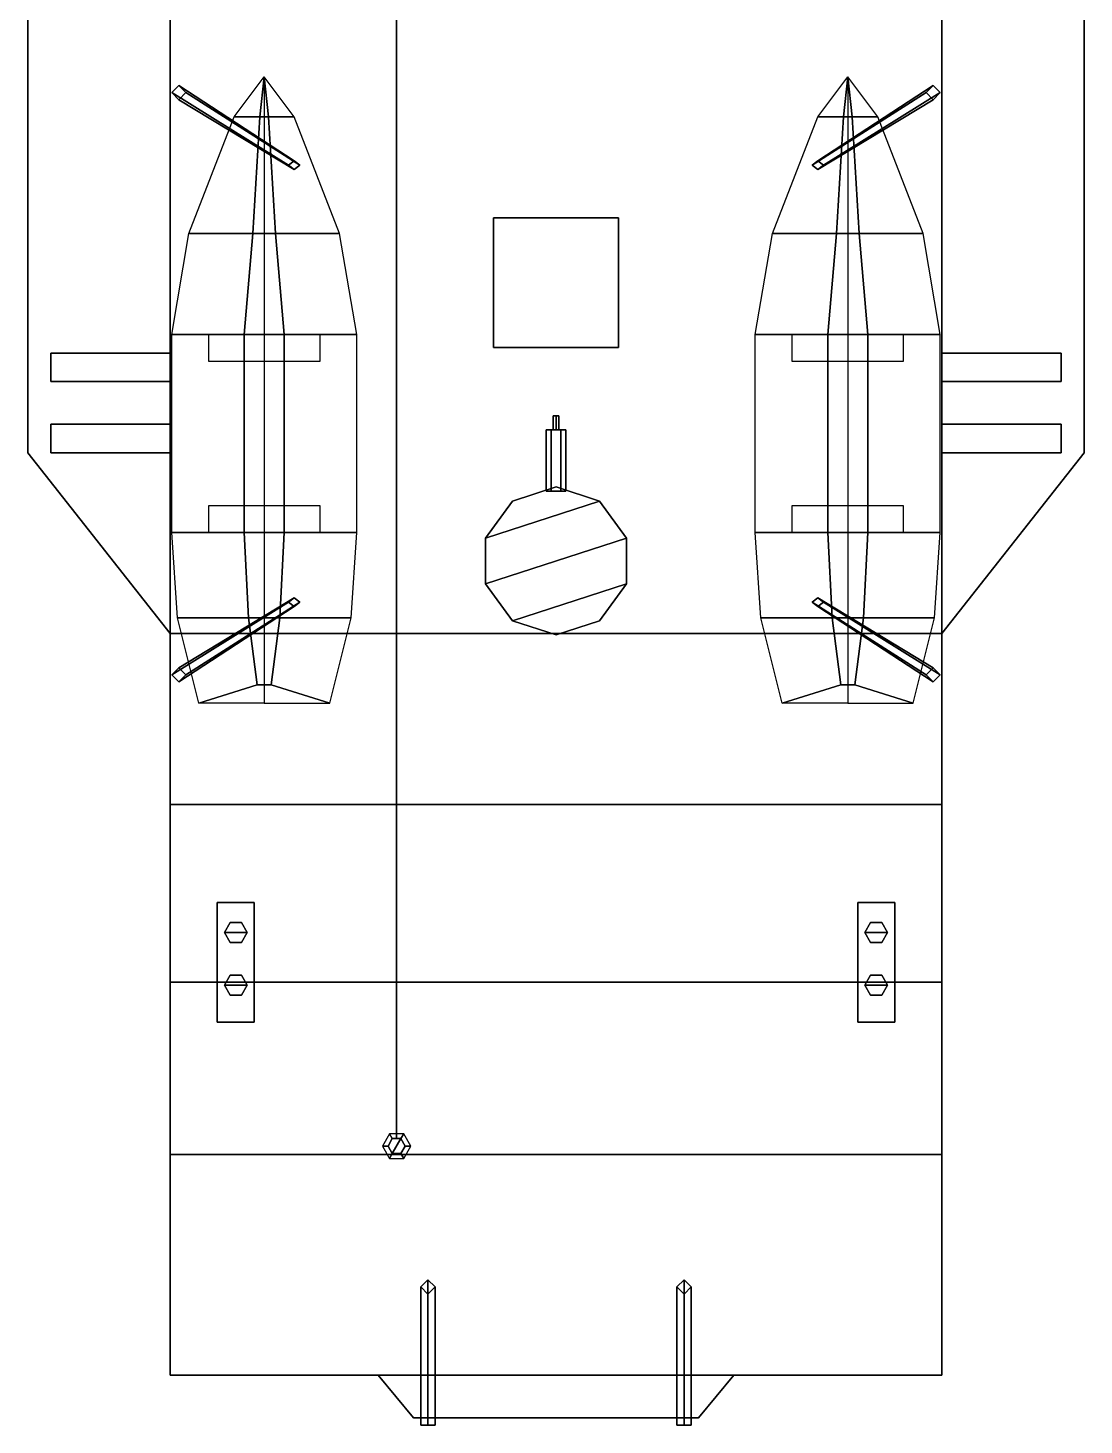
# Model space of a CAD drawing. Header units: millimetres. Extents: x -3.7 to 3.7, y -18 to 52.2.
# Drawn here: x -3.71 to 3.71, y -17.96 to -8.15 of the extents above; entities that cross this region are included whole.
import ezdxf

# ---------------------------------------------------------------- set-up
doc = ezdxf.new("R2010")
doc.units = ezdxf.units.MM
for name, color, linetype in [('boat', 6, 'Continuous'), ('gun', 1, 'Continuous'), ('turret', 2, 'Continuous')]:
    doc.layers.add(name, color=color, linetype=linetype)

msp = doc.modelspace()

# ---------------------------------------------------------------- linework, layer by layer
for points in [[(-2.71, -12.4, 0.1), (-2.71, 8.91, 0.1), (-3.71, 7.65, 0.1), (-3.71, -11.13, 0.1)], [(-3.71, -11.13, -0.5), (-3.71, 7.65, -0.5), (-2.71, 8.91, -0.5), (-2.71, -12.4, -0.5)], [(-2.71, -12.4, 1.46), (-2.71, 8.91, 1.46), (-2.71, 8.91, 0.1), (-2.71, -12.4, 0.1)], [(-2.71, 8.91, -0.87), (2.71, 8.91, -0.87), (2.71, -12.4, -0.87), (-2.71, -12.4, -0.87)], [(2.71, -17.61, 1.46), (2.71, 8.91, 1.46), (-2.71, 8.91, 1.46), (-2.71, -17.61, 1.46)], [(-2.71, -12.4, -0.5), (-2.71, 8.91, -0.5), (-2.71, 8.91, -0.87), (-2.71, -12.4, -0.87)], [(2.71, -12.4, 0.1), (2.71, 8.91, 0.1), (2.71, 8.91, 1.46), (2.71, -12.4, 1.46)], [(2.71, 8.91, 0.1), (2.71, -12.4, 0.1), (3.71, -11.13, 0.1), (3.71, 7.65, 0.1)], [(3.71, 7.65, -0.5), (3.71, -11.13, -0.5), (2.71, -12.4, -0.5), (2.71, 8.91, -0.5)], [(2.71, -12.4, -0.87), (2.71, 8.91, -0.87), (2.71, 8.91, -0.5), (2.71, -12.4, -0.5)], [(-3.71, 7.65, 0.1), (-3.71, 7.65, -0.5), (-3.71, -11.13, -0.5), (-3.71, -11.13, 0.1)], [(3.71, -11.13, 0.1), (3.71, -11.13, -0.5), (3.71, 7.65, -0.5), (3.71, 7.65, 0.1)], [(-1.12, -14.0653, 7.2638), (-1.12, 2.64, 9.82), (-1.12, 2.64, 9.87), (-1.12, -14.07, 7.31)], [(-1.12, -14.07, 7.31), (-1.12, 2.64, 9.87), (-1.12, 2.64, 9.82), (-1.12, -14.0653, 7.2638)], [(-1.12, -14.01, 6.76), (-1.12, 2.64, 9.56), (-1.12, 2.64, 9.52), (-1.12, -14.01, 6.72)], [(-1.12, -14.01, 6.72), (-1.12, 2.64, 9.52), (-1.12, 2.64, 9.56), (-1.12, -14.01, 6.76)], [(-1.12, -13.2327, 7.3912), (-1.12, 2.27, 2.26), (-1.12, 2.27, 2.23), (-1.12, -13.4112, 7.3639)], [(-1.12, -13.4112, 7.3639), (-1.12, 2.27, 2.23), (-1.12, 2.27, 2.26), (-1.12, -13.2327, 7.3912)], [(-1.12, -13.3027, 6.839), (-1.12, 2.27, 2.23), (-1.12, 1.2597, 2.5608), (-1.12, -13.1804, 6.8595)], [(-1.12, -13.1804, 6.8595), (-1.12, 1.2597, 2.5608), (-1.12, 2.27, 2.23), (-1.12, -13.3027, 6.839)], [(-2.65, -8.55, 1.46), (-2.7, -8.6, 1.46), (-2.7, -8.6, 3.1488), (-2.65, -8.55, 3.19)], [(-1.88, -9.11, 3.82), (-1.84, -9.08, 3.88), (-2.65, -8.55, 3.19), (-2.7, -8.6, 3.1488)], [(-2.7, -8.6, 1.46), (-2.65, -8.65, 1.46), (-2.65, -8.65, 3.1076), (-2.7, -8.6, 3.1488)], [(-1.84, -9.14, 3.75), (-1.88, -9.11, 3.82), (-2.7, -8.6, 3.1488), (-2.65, -8.65, 3.1076)], [(-2.6, -8.6, 1.46), (-2.65, -8.55, 1.46), (-2.65, -8.55, 3.19), (-2.6, -8.6, 3.1488)], [(-1.84, -9.08, 3.88), (-1.8, -9.11, 3.82), (-2.6, -8.6, 3.1488), (-2.65, -8.55, 3.19)], [(-2.65, -8.65, 1.46), (-2.6, -8.6, 1.46), (-2.6, -8.6, 3.1488), (-2.65, -8.65, 3.1076)], [(-1.8, -9.11, 3.82), (-1.84, -9.14, 3.75), (-2.65, -8.65, 3.1076), (-2.6, -8.6, 3.1488)], [(1.8, -9.11, 3.82), (1.84, -9.08, 3.88), (2.65, -8.55, 3.19), (2.6, -8.6, 3.1488)], [(1.84, -9.14, 3.75), (1.8, -9.11, 3.82), (2.6, -8.6, 3.1488), (2.65, -8.65, 3.1076)], [(1.84, -9.08, 3.88), (1.88, -9.11, 3.82), (2.7, -8.6, 3.1488), (2.65, -8.55, 3.19)], [(1.88, -9.11, 3.82), (1.84, -9.14, 3.75), (2.65, -8.65, 3.1076), (2.7, -8.6, 3.1488)], [(2.65, -8.55, 1.46), (2.6, -8.6, 1.46), (2.6, -8.6, 3.1488), (2.65, -8.55, 3.19)], [(2.6, -8.6, 1.46), (2.65, -8.65, 1.46), (2.65, -8.65, 3.1076), (2.6, -8.6, 3.1488)], [(2.7, -8.6, 1.46), (2.65, -8.55, 1.46), (2.65, -8.55, 3.19), (2.7, -8.6, 3.1488)], [(2.65, -8.65, 1.46), (2.7, -8.6, 1.46), (2.7, -8.6, 3.1488), (2.65, -8.65, 3.1076)], [(-1.84, -9.14, 3.75), (-1.8, -9.11, 3.82), (-1.84, -9.08, 3.88), (-1.88, -9.11, 3.82)], [(1.84, -9.14, 3.75), (1.88, -9.11, 3.82), (1.84, -9.08, 3.88), (1.8, -9.11, 3.82)], [(-0.44, -9.48, 1.57), (-0.44, -9.48, 1.46), (-0.44, -10.39, 1.46), (-0.44, -10.39, 1.57)], [(0.44, -9.48, 1.57), (0.44, -9.48, 1.46), (-0.44, -9.48, 1.46), (-0.44, -9.48, 1.57)], [(0.44, -10.39, 1.57), (0.44, -9.48, 1.57), (-0.44, -9.48, 1.57), (-0.44, -10.39, 1.57)], [(0.44, -10.39, 1.46), (0.44, -9.48, 1.46), (0.44, -9.48, 1.57), (0.44, -10.39, 1.57)], [(-0.44, -10.39, 1.57), (-0.44, -10.39, 1.46), (0.44, -10.39, 1.46), (0.44, -10.39, 1.57)], [(-2.71, -10.63, 0.75), (-2.71, -10.43, 0.75), (-3.55, -10.43, 0.1), (-3.55, -10.63, 0.1)], [(-3.55, -10.63, 0.1), (-3.55, -10.43, 0.1), (-2.71, -10.43, 0.75), (-2.71, -10.63, 0.75)], [(3.55, -10.63, 0.1), (3.55, -10.43, 0.1), (2.71, -10.43, 0.75), (2.71, -10.63, 0.75)], [(2.71, -10.63, 0.75), (2.71, -10.43, 0.75), (3.55, -10.43, 0.1), (3.55, -10.63, 0.1)], [(-2.71, -11.13, 0.75), (-2.71, -10.93, 0.75), (-3.55, -10.93, 0.1), (-3.55, -11.13, 0.1)], [(-3.55, -11.13, 0.1), (-3.55, -10.93, 0.1), (-2.71, -10.93, 0.75), (-2.71, -11.13, 0.75)], [(3.55, -11.13, 0.1), (3.55, -10.93, 0.1), (2.71, -10.93, 0.75), (2.71, -11.13, 0.75)], [(2.71, -11.13, 0.75), (2.71, -10.93, 0.75), (3.55, -10.93, 0.1), (3.55, -11.13, 0.1)], [(-3.71, -11.13, 0.1), (-3.71, -11.13, -0.5), (-2.71, -12.4, -0.5), (-2.71, -12.4, 0.1)], [(2.71, -12.4, 0.1), (2.71, -12.4, -0.5), (3.71, -11.13, -0.5), (3.71, -11.13, 0.1)], [(-1.88, -12.18, 3.82), (-1.84, -12.15, 3.75), (-2.65, -12.64, 3.1076), (-2.7, -12.69, 3.1488)], [(-1.84, -12.15, 3.75), (-1.8, -12.18, 3.82), (-2.6, -12.69, 3.1488), (-2.65, -12.64, 3.1076)], [(-1.84, -12.15, 3.75), (-1.88, -12.18, 3.82), (-1.84, -12.21, 3.88), (-1.8, -12.18, 3.82)], [(1.8, -12.18, 3.82), (1.84, -12.15, 3.75), (2.65, -12.64, 3.1076), (2.6, -12.69, 3.1488)], [(1.84, -12.15, 3.75), (1.8, -12.18, 3.82), (1.84, -12.21, 3.88), (1.88, -12.18, 3.82)], [(1.84, -12.15, 3.75), (1.88, -12.18, 3.82), (2.7, -12.69, 3.1488), (2.65, -12.64, 3.1076)], [(-1.84, -12.21, 3.88), (-1.88, -12.18, 3.82), (-2.7, -12.69, 3.1488), (-2.65, -12.74, 3.19)], [(-1.8, -12.18, 3.82), (-1.84, -12.21, 3.88), (-2.65, -12.74, 3.19), (-2.6, -12.69, 3.1488)], [(1.84, -12.21, 3.88), (1.8, -12.18, 3.82), (2.6, -12.69, 3.1488), (2.65, -12.74, 3.19)], [(1.88, -12.18, 3.82), (1.84, -12.21, 3.88), (2.65, -12.74, 3.19), (2.7, -12.69, 3.1488)], [(-2.71, -13.6, -0.72), (-2.71, -12.4, -0.87), (2.71, -12.4, -0.87), (2.71, -13.6, -0.72)], [(-2.71, -13.6, 1.46), (-2.71, -12.4, 1.46), (-2.71, -12.4, -0.87), (-2.71, -13.6, -0.72)], [(2.71, -13.6, -0.72), (2.71, -12.4, -0.87), (2.71, -12.4, 1.46), (2.71, -13.6, 1.46)], [(-2.65, -12.64, 1.46), (-2.7, -12.69, 1.46), (-2.7, -12.69, 3.1488), (-2.65, -12.64, 3.1076)], [(-2.6, -12.69, 1.46), (-2.65, -12.64, 1.46), (-2.65, -12.64, 3.1076), (-2.6, -12.69, 3.1488)], [(-2.7, -12.69, 1.46), (-2.65, -12.74, 1.46), (-2.65, -12.74, 3.19), (-2.7, -12.69, 3.1488)], [(-2.65, -12.74, 1.46), (-2.6, -12.69, 1.46), (-2.6, -12.69, 3.1488), (-2.65, -12.74, 3.19)], [(-2.71, -14.85, -0.63), (-2.71, -13.6, -0.72), (2.71, -13.6, -0.72), (2.71, -14.85, -0.63)], [(-2.71, -14.85, 1.46), (-2.71, -13.6, 1.46), (-2.71, -13.6, -0.72), (-2.71, -14.85, -0.63)], [(2.71, -14.85, -0.63), (2.71, -13.6, -0.72), (2.71, -13.6, 1.46), (2.71, -14.85, 1.46)], [(-1.12, -14.8854, 6.8438), (-1.12, -14.01, 6.76), (-1.12, -14.01, 6.72), (-1.12, -14.95, 6.81)], [(-1.12, -14.95, 6.81), (-1.12, -14.01, 6.72), (-1.12, -14.01, 6.76), (-1.12, -14.8854, 6.8438)], [(-1.12, -14.07, 7.31), (-1.12, -14.01, 6.76), (-1.12, -14.0511, 6.7639), (-1.12, -14.09, 7.26)], [(-1.12, -14.09, 7.26), (-1.12, -14.0511, 6.7639), (-1.12, -14.01, 6.76), (-1.12, -14.07, 7.31)], [(-1.12, -14.95, 6.85), (-1.12, -14.07, 7.31), (-1.12, -14.09, 7.26), (-1.12, -14.95, 6.81)], [(-1.12, -14.95, 6.81), (-1.12, -14.09, 7.26), (-1.12, -14.07, 7.31), (-1.12, -14.95, 6.85)], [(-2.38, -14.29, 1.6), (-2.38, -14.29, 1.46), (-2.38, -15.13, 1.46), (-2.38, -15.13, 1.6)], [(-2.12, -14.29, 1.6), (-2.12, -14.29, 1.46), (-2.38, -14.29, 1.46), (-2.38, -14.29, 1.6)], [(-2.12, -15.13, 1.6), (-2.12, -14.29, 1.6), (-2.38, -14.29, 1.6), (-2.38, -15.13, 1.6)], [(-2.12, -15.13, 1.46), (-2.12, -14.29, 1.46), (-2.12, -14.29, 1.6), (-2.12, -15.13, 1.6)], [(2.12, -14.29, 1.6), (2.12, -14.29, 1.46), (2.12, -15.13, 1.46), (2.12, -15.13, 1.6)], [(2.38, -15.13, 1.6), (2.38, -14.29, 1.6), (2.12, -14.29, 1.6), (2.12, -15.13, 1.6)], [(2.38, -14.29, 1.6), (2.38, -14.29, 1.46), (2.12, -14.29, 1.46), (2.12, -14.29, 1.6)], [(2.38, -15.13, 1.46), (2.38, -14.29, 1.46), (2.38, -14.29, 1.6), (2.38, -15.13, 1.6)], [(-2.33, -14.5, 1.79), (-2.17, -14.5, 1.79), (-2.21, -14.4307, 1.79), (-2.29, -14.4307, 1.79)], [(-2.29, -14.4307, 1.6), (-2.33, -14.5, 1.6), (-2.33, -14.5, 1.79), (-2.29, -14.4307, 1.79)], [(-2.29, -14.5693, 1.79), (-2.21, -14.5693, 1.79), (-2.17, -14.5, 1.79), (-2.33, -14.5, 1.79)], [(-2.33, -14.5, 1.6), (-2.29, -14.5693, 1.6), (-2.29, -14.5693, 1.79), (-2.33, -14.5, 1.79)], [(-2.21, -14.4307, 1.6), (-2.29, -14.4307, 1.6), (-2.29, -14.4307, 1.79), (-2.21, -14.4307, 1.79)], [(-2.17, -14.5, 1.6), (-2.21, -14.4307, 1.6), (-2.21, -14.4307, 1.79), (-2.17, -14.5, 1.79)], [(-2.21, -14.5693, 1.6), (-2.17, -14.5, 1.6), (-2.17, -14.5, 1.79), (-2.21, -14.5693, 1.79)], [(2.21, -14.4307, 1.6), (2.17, -14.5, 1.6), (2.17, -14.5, 1.79), (2.21, -14.4307, 1.79)], [(2.17, -14.5, 1.79), (2.33, -14.5, 1.79), (2.29, -14.4307, 1.79), (2.21, -14.4307, 1.79)], [(2.17, -14.5, 1.6), (2.21, -14.5693, 1.6), (2.21, -14.5693, 1.79), (2.17, -14.5, 1.79)], [(2.21, -14.5693, 1.79), (2.29, -14.5693, 1.79), (2.33, -14.5, 1.79), (2.17, -14.5, 1.79)], [(2.29, -14.4307, 1.6), (2.21, -14.4307, 1.6), (2.21, -14.4307, 1.79), (2.29, -14.4307, 1.79)], [(2.33, -14.5, 1.6), (2.29, -14.4307, 1.6), (2.29, -14.4307, 1.79), (2.33, -14.5, 1.79)], [(2.29, -14.5693, 1.6), (2.33, -14.5, 1.6), (2.33, -14.5, 1.79), (2.29, -14.5693, 1.79)], [(-2.29, -14.5693, 1.6), (-2.21, -14.5693, 1.6), (-2.21, -14.5693, 1.79), (-2.29, -14.5693, 1.79)], [(2.21, -14.5693, 1.6), (2.29, -14.5693, 1.6), (2.29, -14.5693, 1.79), (2.21, -14.5693, 1.79)], [(-2.29, -14.8007, 1.6), (-2.33, -14.87, 1.6), (-2.33, -14.87, 1.79), (-2.29, -14.8007, 1.79)], [(-2.33, -14.87, 1.79), (-2.17, -14.87, 1.79), (-2.21, -14.8007, 1.79), (-2.29, -14.8007, 1.79)], [(-2.21, -14.8007, 1.6), (-2.29, -14.8007, 1.6), (-2.29, -14.8007, 1.79), (-2.21, -14.8007, 1.79)], [(-2.17, -14.87, 1.6), (-2.21, -14.8007, 1.6), (-2.21, -14.8007, 1.79), (-2.17, -14.87, 1.79)], [(2.17, -14.87, 1.79), (2.33, -14.87, 1.79), (2.29, -14.8007, 1.79), (2.21, -14.8007, 1.79)], [(2.21, -14.8007, 1.6), (2.17, -14.87, 1.6), (2.17, -14.87, 1.79), (2.21, -14.8007, 1.79)], [(2.29, -14.8007, 1.6), (2.21, -14.8007, 1.6), (2.21, -14.8007, 1.79), (2.29, -14.8007, 1.79)], [(2.33, -14.87, 1.6), (2.29, -14.8007, 1.6), (2.29, -14.8007, 1.79), (2.33, -14.87, 1.79)], [(-2.71, -16.06, -0.4), (-2.71, -14.85, -0.63), (2.71, -14.85, -0.63), (2.71, -16.06, -0.4)], [(-2.71, -16.06, 1.46), (-2.71, -14.85, 1.46), (-2.71, -14.85, -0.63), (-2.71, -16.06, -0.4)], [(-2.33, -14.87, 1.6), (-2.29, -14.9393, 1.6), (-2.29, -14.9393, 1.79), (-2.33, -14.87, 1.79)], [(-2.29, -14.9393, 1.79), (-2.21, -14.9393, 1.79), (-2.17, -14.87, 1.79), (-2.33, -14.87, 1.79)], [(-2.21, -14.9393, 1.6), (-2.17, -14.87, 1.6), (-2.17, -14.87, 1.79), (-2.21, -14.9393, 1.79)], [(2.21, -14.9393, 1.79), (2.29, -14.9393, 1.79), (2.33, -14.87, 1.79), (2.17, -14.87, 1.79)], [(2.17, -14.87, 1.6), (2.21, -14.9393, 1.6), (2.21, -14.9393, 1.79), (2.17, -14.87, 1.79)], [(2.29, -14.9393, 1.6), (2.33, -14.87, 1.6), (2.33, -14.87, 1.79), (2.29, -14.9393, 1.79)], [(2.71, -16.06, -0.4), (2.71, -14.85, -0.63), (2.71, -14.85, 1.46), (2.71, -16.06, 1.46)], [(-2.29, -14.9393, 1.6), (-2.21, -14.9393, 1.6), (-2.21, -14.9393, 1.79), (-2.29, -14.9393, 1.79)], [(-1.12, -15.95, 6.67), (-1.12, -14.95, 6.81), (-1.12, -14.95, 6.85), (-1.12, -15.95, 6.7)], [(-1.12, -15.95, 6.7), (-1.12, -14.95, 6.85), (-1.12, -14.95, 6.81), (-1.12, -15.95, 6.67)], [(2.21, -14.9393, 1.6), (2.29, -14.9393, 1.6), (2.29, -14.9393, 1.79), (2.21, -14.9393, 1.79)], [(-2.38, -15.13, 1.6), (-2.38, -15.13, 1.46), (-2.12, -15.13, 1.46), (-2.12, -15.13, 1.6)], [(2.12, -15.13, 1.6), (2.12, -15.13, 1.46), (2.38, -15.13, 1.46), (2.38, -15.13, 1.6)], [(-1.17, -15.9134, 1.46), (-1.22, -16, 1.46), (-1.18, -16, 6.79), (-1.15, -15.948, 6.79)], [(-1.15, -16.052, 6.79), (-1.09, -15.948, 6.79), (-1.15, -15.948, 6.79), (-1.18, -16, 6.79)], [(-1.07, -15.9134, 1.46), (-1.17, -15.9134, 1.46), (-1.15, -15.948, 6.79), (-1.09, -15.948, 6.79)], [(-1.09, -16.052, 6.79), (-1.06, -16, 6.79), (-1.09, -15.948, 6.79), (-1.15, -16.052, 6.79)], [(-1.02, -16, 1.46), (-1.07, -15.9134, 1.46), (-1.09, -15.948, 6.79), (-1.06, -16, 6.79)], [(-2.71, -17.61, 0.02), (-2.71, -16.06, -0.4), (2.71, -16.06, -0.4), (2.71, -17.61, 0.02)], [(-2.71, -17.61, 1.46), (-2.71, -16.06, 1.46), (-2.71, -16.06, -0.4), (-2.71, -17.61, 0.02)], [(-1.22, -16, 1.46), (-1.17, -16.0866, 1.46), (-1.15, -16.052, 6.79), (-1.18, -16, 6.79)], [(-1.17, -16.0866, 1.46), (-1.07, -16.0866, 1.46), (-1.09, -16.052, 6.79), (-1.15, -16.052, 6.79)], [(-1.07, -16.0866, 1.46), (-1.02, -16, 1.46), (-1.06, -16, 6.79), (-1.09, -16.052, 6.79)], [(2.71, -17.61, 0.02), (2.71, -16.06, -0.4), (2.71, -16.06, 1.46), (2.71, -17.61, 1.46)], [(-0.9, -16.94, 1.46), (-0.95, -16.99, 1.46), (-0.95, -16.99, 3.1488), (-0.9, -16.94, 3.19)], [(-0.95, -17.96, 3.32), (-0.9, -17.96, 3.36), (-0.9, -16.94, 3.19), (-0.95, -16.99, 3.1488)], [(-0.85, -16.99, 1.46), (-0.9, -16.94, 1.46), (-0.9, -16.94, 3.19), (-0.85, -16.99, 3.1488)], [(-0.9, -17.96, 3.36), (-0.85, -17.96, 3.32), (-0.85, -16.99, 3.1488), (-0.9, -16.94, 3.19)], [(0.9, -16.94, 1.46), (0.85, -16.99, 1.46), (0.85, -16.99, 3.1488), (0.9, -16.94, 3.19)], [(0.85, -17.96, 3.32), (0.9, -17.96, 3.36), (0.9, -16.94, 3.19), (0.85, -16.99, 3.1488)], [(0.95, -16.99, 1.46), (0.9, -16.94, 1.46), (0.9, -16.94, 3.19), (0.95, -16.99, 3.1488)], [(0.9, -17.96, 3.36), (0.95, -17.96, 3.32), (0.95, -16.99, 3.1488), (0.9, -16.94, 3.19)], [(-0.95, -16.99, 1.46), (-0.9, -17.04, 1.46), (-0.9, -17.04, 3.1076), (-0.95, -16.99, 3.1488)], [(-0.9, -17.96, 3.27), (-0.95, -17.96, 3.32), (-0.95, -16.99, 3.1488), (-0.9, -17.04, 3.1076)], [(-0.9, -17.04, 1.46), (-0.85, -16.99, 1.46), (-0.85, -16.99, 3.1488), (-0.9, -17.04, 3.1076)], [(-0.85, -17.96, 3.32), (-0.9, -17.96, 3.27), (-0.9, -17.04, 3.1076), (-0.85, -16.99, 3.1488)], [(0.85, -16.99, 1.46), (0.9, -17.04, 1.46), (0.9, -17.04, 3.1076), (0.85, -16.99, 3.1488)], [(0.9, -17.96, 3.27), (0.85, -17.96, 3.32), (0.85, -16.99, 3.1488), (0.9, -17.04, 3.1076)], [(0.9, -17.04, 1.46), (0.95, -16.99, 1.46), (0.95, -16.99, 3.1488), (0.9, -17.04, 3.1076)], [(0.95, -17.96, 3.32), (0.9, -17.96, 3.27), (0.9, -17.04, 3.1076), (0.95, -16.99, 3.1488)], [(-2.71, -17.61, 0.02), (0, -17.61, 0.02), (0, -17.61, 1.46), (-2.71, -17.61, 1.46)], [(-1.25, -17.61, 1.46), (-1.25, -17.61, 1.23), (-1, -17.91, 1.37), (-1, -17.91, 1.46)], [(1, -17.91, 1.46), (1.25, -17.61, 1.46), (-1.25, -17.61, 1.46), (-1, -17.91, 1.46)], [(-1, -17.91, 1.37), (-1.25, -17.61, 1.23), (1.25, -17.61, 1.23), (1, -17.91, 1.37)], [(2.71, -17.61, 1.46), (0, -17.61, 1.46), (0, -17.61, 0.02), (2.71, -17.61, 0.02)], [(1, -17.91, 1.37), (1.25, -17.61, 1.23), (1.25, -17.61, 1.46), (1, -17.91, 1.46)], [(-1, -17.91, 1.46), (-1, -17.91, 1.37), (1, -17.91, 1.37), (1, -17.91, 1.46)], [(-0.9, -17.96, 3.27), (-0.85, -17.96, 3.32), (-0.9, -17.96, 3.36), (-0.95, -17.96, 3.32)], [(0.9, -17.96, 3.27), (0.95, -17.96, 3.32), (0.9, -17.96, 3.36), (0.85, -17.96, 3.32)]]:
    msp.add_3dface(points)
at = {"layer": 'boat'}
for points in [[(-2.26, -8.77, 2.34), (-2.05, -8.49, 2.39), (-2.05, -8.49, 1.78), (-2.08, -8.77, 1.54)], [(-2.08, -8.77, 1.54), (-2.05, -8.49, 1.78), (-2.05, -8.49, 1.78), (-2.05, -8.77, 1.54)], [(-2.02, -8.77, 1.54), (-2.05, -8.49, 1.78), (-2.05, -8.49, 1.78), (-2.05, -8.77, 1.54)], [(-1.84, -8.77, 2.34), (-2.05, -8.49, 2.39), (-2.05, -8.49, 1.78), (-2.02, -8.77, 1.54)], [(1.84, -8.77, 2.34), (2.05, -8.49, 2.39), (2.05, -8.49, 1.78), (2.02, -8.77, 1.54)], [(2.02, -8.77, 1.54), (2.05, -8.49, 1.78), (2.05, -8.49, 1.78), (2.05, -8.77, 1.54)], [(2.26, -8.77, 2.34), (2.05, -8.49, 2.39), (2.05, -8.49, 1.78), (2.08, -8.77, 1.54)], [(2.08, -8.77, 1.54), (2.05, -8.49, 1.78), (2.05, -8.49, 1.78), (2.05, -8.77, 1.54)], [(-2.58, -9.59, 2.26), (-2.26, -8.77, 2.34), (-2.08, -8.77, 1.54), (-2.13, -9.59, 1.49)], [(-2.13, -9.59, 1.49), (-2.08, -8.77, 1.54), (-2.05, -8.77, 1.54), (-2.05, -9.59, 1.49)], [(-1.97, -9.59, 1.49), (-2.02, -8.77, 1.54), (-2.05, -8.77, 1.54), (-2.05, -9.59, 1.49)], [(-1.52, -9.59, 2.26), (-1.84, -8.77, 2.34), (-2.02, -8.77, 1.54), (-1.97, -9.59, 1.49)], [(1.52, -9.59, 2.26), (1.84, -8.77, 2.34), (2.02, -8.77, 1.54), (1.97, -9.59, 1.49)], [(1.97, -9.59, 1.49), (2.02, -8.77, 1.54), (2.05, -8.77, 1.54), (2.05, -9.59, 1.49)], [(2.13, -9.59, 1.49), (2.08, -8.77, 1.54), (2.05, -8.77, 1.54), (2.05, -9.59, 1.49)], [(2.58, -9.59, 2.26), (2.26, -8.77, 2.34), (2.08, -8.77, 1.54), (2.13, -9.59, 1.49)], [(-2.7, -10.3, 2.26), (-2.58, -9.59, 2.26), (-2.13, -9.59, 1.49), (-2.19, -10.3, 1.49)], [(-2.19, -10.3, 1.49), (-2.13, -9.59, 1.49), (-2.05, -9.59, 1.49), (-2.05, -10.3, 1.49)], [(-1.91, -10.3, 1.49), (-1.97, -9.59, 1.49), (-2.05, -9.59, 1.49), (-2.05, -10.3, 1.49)], [(-1.4, -10.3, 2.26), (-1.52, -9.59, 2.26), (-1.97, -9.59, 1.49), (-1.91, -10.3, 1.49)], [(1.4, -10.3, 2.26), (1.52, -9.59, 2.26), (1.97, -9.59, 1.49), (1.91, -10.3, 1.49)], [(1.91, -10.3, 1.49), (1.97, -9.59, 1.49), (2.05, -9.59, 1.49), (2.05, -10.3, 1.49)], [(2.19, -10.3, 1.49), (2.13, -9.59, 1.49), (2.05, -9.59, 1.49), (2.05, -10.3, 1.49)], [(2.7, -10.3, 2.26), (2.58, -9.59, 2.26), (2.13, -9.59, 1.49), (2.19, -10.3, 1.49)], [(-2.7, -11.69, 2.26), (-2.7, -10.3, 2.26), (-2.19, -10.3, 1.49), (-2.19, -11.69, 1.49)], [(-2.44, -10.49, 1.88), (-2.44, -10.3, 1.88), (-1.66, -10.3, 1.88), (-1.66, -10.49, 1.88)], [(-2.19, -11.69, 1.49), (-2.19, -10.3, 1.49), (-2.05, -10.3, 1.49), (-2.05, -11.69, 1.49)], [(-1.91, -11.69, 1.49), (-1.91, -10.3, 1.49), (-2.05, -10.3, 1.49), (-2.05, -11.69, 1.49)], [(-1.4, -11.69, 2.26), (-1.4, -10.3, 2.26), (-1.91, -10.3, 1.49), (-1.91, -11.69, 1.49)], [(1.4, -11.69, 2.26), (1.4, -10.3, 2.26), (1.91, -10.3, 1.49), (1.91, -11.69, 1.49)], [(1.66, -10.49, 1.88), (1.66, -10.3, 1.88), (2.44, -10.3, 1.88), (2.44, -10.49, 1.88)], [(1.91, -11.69, 1.49), (1.91, -10.3, 1.49), (2.05, -10.3, 1.49), (2.05, -11.69, 1.49)], [(2.19, -11.69, 1.49), (2.19, -10.3, 1.49), (2.05, -10.3, 1.49), (2.05, -11.69, 1.49)], [(2.7, -11.69, 2.26), (2.7, -10.3, 2.26), (2.19, -10.3, 1.49), (2.19, -11.69, 1.49)], [(-2.44, -11.69, 1.88), (-2.44, -11.5, 1.88), (-1.66, -11.5, 1.88), (-1.66, -11.69, 1.88)], [(1.66, -11.69, 1.88), (1.66, -11.5, 1.88), (2.44, -11.5, 1.88), (2.44, -11.69, 1.88)], [(-2.66, -12.29, 2.33), (-2.7, -11.69, 2.26), (-2.19, -11.69, 1.49), (-2.16, -12.29, 1.59)], [(-2.16, -12.29, 1.59), (-2.19, -11.69, 1.49), (-2.05, -11.69, 1.49), (-2.05, -12.29, 1.59)], [(-1.94, -12.29, 1.59), (-1.91, -11.69, 1.49), (-2.05, -11.69, 1.49), (-2.05, -12.29, 1.59)], [(-1.44, -12.29, 2.33), (-1.4, -11.69, 2.26), (-1.91, -11.69, 1.49), (-1.94, -12.29, 1.59)], [(1.44, -12.29, 2.33), (1.4, -11.69, 2.26), (1.91, -11.69, 1.49), (1.94, -12.29, 1.59)], [(1.94, -12.29, 1.59), (1.91, -11.69, 1.49), (2.05, -11.69, 1.49), (2.05, -12.29, 1.59)], [(2.16, -12.29, 1.59), (2.19, -11.69, 1.49), (2.05, -11.69, 1.49), (2.05, -12.29, 1.59)], [(2.66, -12.29, 2.33), (2.7, -11.69, 2.26), (2.19, -11.69, 1.49), (2.16, -12.29, 1.59)], [(-2.51, -12.89, 2.38), (-2.66, -12.29, 2.33), (-2.16, -12.29, 1.59), (-2.1, -12.76, 1.93)], [(-2.1, -12.76, 1.93), (-2.16, -12.29, 1.59), (-2.05, -12.29, 1.59), (-2.05, -12.76, 1.93)], [(-2, -12.76, 1.93), (-1.94, -12.29, 1.59), (-2.05, -12.29, 1.59), (-2.05, -12.76, 1.93)], [(-1.59, -12.89, 2.38), (-1.44, -12.29, 2.33), (-1.94, -12.29, 1.59), (-2, -12.76, 1.93)], [(1.59, -12.89, 2.38), (1.44, -12.29, 2.33), (1.94, -12.29, 1.59), (2, -12.76, 1.93)], [(2, -12.76, 1.93), (1.94, -12.29, 1.59), (2.05, -12.29, 1.59), (2.05, -12.76, 1.93)], [(2.1, -12.76, 1.93), (2.16, -12.29, 1.59), (2.05, -12.29, 1.59), (2.05, -12.76, 1.93)], [(2.51, -12.89, 2.38), (2.66, -12.29, 2.33), (2.16, -12.29, 1.59), (2.1, -12.76, 1.93)], [(-2.05, -12.89, 2.38), (-2.51, -12.89, 2.38), (-2.1, -12.76, 1.93), (-2.05, -12.76, 1.93)], [(-2.05, -12.89, 2.38), (-1.59, -12.89, 2.38), (-2, -12.76, 1.93), (-2.05, -12.76, 1.93)], [(2.05, -12.89, 2.38), (1.59, -12.89, 2.38), (2, -12.76, 1.93), (2.05, -12.76, 1.93)], [(2.05, -12.89, 2.38), (2.51, -12.89, 2.38), (2.1, -12.76, 1.93), (2.05, -12.76, 1.93)]]:
    msp.add_3dface(points, dxfattribs=at)
at = {"layer": 'gun'}
for points in [[(0, -10.87, 1.65), (-0.02, -10.87, 1.63), (-0.02, -10.97, 1.63), (0, -10.97, 1.65)], [(-0.02, -10.87, 1.63), (0, -10.87, 1.61), (0, -10.97, 1.61), (-0.02, -10.97, 1.63)], [(0.02, -10.87, 1.63), (0, -10.87, 1.61), (-0.02, -10.87, 1.63), (0, -10.87, 1.65)], [(0.02, -10.87, 1.63), (0, -10.87, 1.65), (0, -10.97, 1.65), (0.02, -10.97, 1.63)], [(0, -10.87, 1.61), (0.02, -10.87, 1.63), (0.02, -10.97, 1.63), (0, -10.97, 1.61)], [(-0.035, -10.97, 1.7006), (-0.07, -10.97, 1.64), (-0.07, -11.4, 1.64), (-0.035, -11.4, 1.7006)], [(-0.07, -10.97, 1.64), (-0.035, -10.97, 1.5794), (-0.035, -11.4, 1.5794), (-0.07, -11.4, 1.64)], [(0.07, -10.97, 1.64), (-0.07, -10.97, 1.64), (-0.035, -10.97, 1.7006), (0.035, -10.97, 1.7006)], [(0.035, -10.97, 1.5794), (-0.035, -10.97, 1.5794), (-0.07, -10.97, 1.64), (0.07, -10.97, 1.64)], [(0.035, -10.97, 1.7006), (-0.035, -10.97, 1.7006), (-0.035, -11.4, 1.7006), (0.035, -11.4, 1.7006)], [(-0.035, -10.97, 1.5794), (0.035, -10.97, 1.5794), (0.035, -11.4, 1.5794), (-0.035, -11.4, 1.5794)], [(0.07, -10.97, 1.64), (0.035, -10.97, 1.7006), (0.035, -11.4, 1.7006), (0.07, -11.4, 1.64)], [(0.035, -10.97, 1.5794), (0.07, -10.97, 1.64), (0.07, -11.4, 1.64), (0.035, -11.4, 1.5794)]]:
    msp.add_3dface(points, dxfattribs=at)
at = {"layer": 'turret'}
for points in [[(-0.4945, -11.7293, 1.93), (0.3056, -11.4693, 1.93), (0, -11.37, 1.93), (-0.3056, -11.4693, 1.93)], [(-0.3056, -11.4693, 1.93), (0, -11.37, 1.93), (0, -11.37, 1.46), (-0.3056, -11.4693, 1.46)], [(0, -11.37, 1.93), (0.3056, -11.4693, 1.93), (0.3056, -11.4693, 1.46), (0, -11.37, 1.46)], [(-0.4945, -11.7293, 1.93), (-0.3056, -11.4693, 1.93), (-0.3056, -11.4693, 1.46), (-0.4945, -11.7293, 1.46)], [(-0.4945, -12.0507, 1.93), (0.4945, -11.7293, 1.93), (0.3056, -11.4693, 1.93), (-0.4945, -11.7293, 1.93)], [(0.3056, -11.4693, 1.93), (0.4945, -11.7293, 1.93), (0.4945, -11.7293, 1.46), (0.3056, -11.4693, 1.46)], [(-0.4945, -12.0507, 1.93), (-0.4945, -11.7293, 1.93), (-0.4945, -11.7293, 1.46), (-0.4945, -12.0507, 1.46)], [(-0.3056, -12.3107, 1.93), (0.4945, -12.0507, 1.93), (0.4945, -11.7293, 1.93), (-0.4945, -12.0507, 1.93)], [(0.4945, -11.7293, 1.93), (0.4945, -12.0507, 1.93), (0.4945, -12.0507, 1.46), (0.4945, -11.7293, 1.46)], [(-0.3056, -12.3107, 1.93), (-0.4945, -12.0507, 1.93), (-0.4945, -12.0507, 1.46), (-0.3056, -12.3107, 1.46)], [(0, -12.41, 1.93), (0.3056, -12.3107, 1.93), (0.4945, -12.0507, 1.93), (-0.3056, -12.3107, 1.93)], [(0.4945, -12.0507, 1.93), (0.3056, -12.3107, 1.93), (0.3056, -12.3107, 1.46), (0.4945, -12.0507, 1.46)], [(0, -12.41, 1.93), (-0.3056, -12.3107, 1.93), (-0.3056, -12.3107, 1.46), (0, -12.41, 1.46)], [(0.3056, -12.3107, 1.93), (0, -12.41, 1.93), (0, -12.41, 1.46), (0.3056, -12.3107, 1.46)]]:
    msp.add_3dface(points, dxfattribs=at)

doc.saveas('drawing.dxf')
